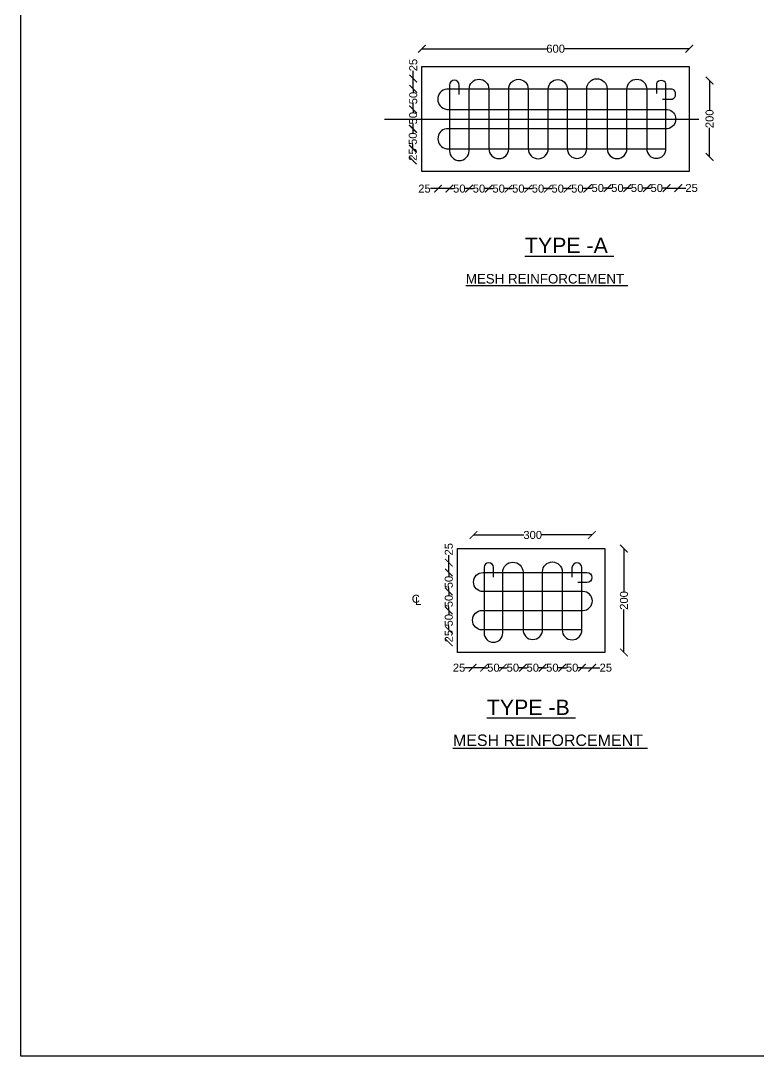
# Model space of a CAD drawing. Header units: millimetres. Extents: x 558 to 42671, y -26516 to 651.
# Drawn here: x 558 to 10231, y -26516 to -12932 of the extents above; entities that cross this region are included whole.
import ezdxf

# ---------------------------------------------------------------- set-up
doc = ezdxf.new("R2010")
doc.units = ezdxf.units.MM
doc.header["$MEASUREMENT"] = 0
doc.layers.add('DRAWING', color=2, linetype='Continuous')
doc.layers.add('TEXT', color=7, linetype='Continuous')
doc.styles.get("Standard").update_dxf_attribs({"font": 'arial.ttf', "height": 105})
doc.dimstyles.get("Standard").update_dxf_attribs({"dimtxt": 105, "dimasz": 100, "dimexe": 0.18, "dimexo": 0.0625, "dimgap": 0.09, "dimtad": 0, "dimdec": 0, "dimzin": 0, "dimdsep": 46, "dimtxsty": 'Standard', "dimblk": 'ARCHTICK', "dimcen": 0.09, "dimse1": 1, "dimse2": 1, "dimadec": 0, "dimazin": 0, "dimtfac": 1, "dimtdec": 0, "dimtofl": 0, "dimtmove": 0, "dimatfit": 3, "dimfxl": 1, "dimtolj": 1, "dimtzin": 0, "dimarcsym": 0})

# ---------------------------------------------------------------- blocks, each defined once
blk = doc.blocks.new('_ArchTick')
at = {"color": 0, "linetype": 'ByBlock', "const_width": 0.15}
blk.add_lwpolyline([(-0.5, -0.5), (0.5, 0.5)], dxfattribs=at)
blk = doc.blocks.new('*D99')
at = {"layer": 'Defpoints', "color": 0, "transparency": 16777216}
for p in [(9326, -13300), (5820, -13535), (9326, -13535)]:
    blk.add_point(p, dxfattribs=at)
at = {"layer": 'TEXT', "color": 0, "lineweight": -2, "transparency": 16777216}
for p, q in [((5820, -13300), (7457, -13300)), ((9326, -13300), (7689, -13300))]:
    blk.add_line(p, q, dxfattribs=at)
at = {"layer": 'TEXT', "color": 0, "lineweight": -2, "transparency": 16777216, "xscale": 100, "yscale": 100, "zscale": 100, "rotation": 180}
blk.add_blockref('_ArchTick', (5820, -13300), dxfattribs=at)
at = {"layer": 'TEXT', "color": 0, "lineweight": -2, "transparency": 16777216, "xscale": 100, "yscale": 100, "zscale": 100}
blk.add_blockref('_ArchTick', (9326, -13300), dxfattribs=at)
at = {"layer": 'TEXT', "color": 0, "transparency": 16777216, "insert": (7573, -13300), "char_height": 105, "attachment_point": 5}
blk.add_mtext('\\A1;600', dxfattribs=at)
blk = doc.blocks.new('*D100')
at = {"layer": 'Defpoints', "color": 0, "transparency": 16777216}
for p in [(8957, -13717), (8957, -14720), (9592, -14720)]:
    blk.add_point(p, dxfattribs=at)
at = {"layer": 'TEXT', "color": 0, "lineweight": -2, "transparency": 16777216}
for p, q in [((9592, -13717), (9592, -14102)), ((9592, -14720), (9592, -14336))]:
    blk.add_line(p, q, dxfattribs=at)
at = {"layer": 'TEXT', "color": 0, "lineweight": -2, "transparency": 16777216, "xscale": 100, "yscale": 100, "zscale": 100}
for p, rotation in [((9592, -13717), 90), ((9592, -14720), 270)]:
    blk.add_blockref('_ArchTick', p, dxfattribs=dict(at, rotation=rotation))
at = {"layer": 'TEXT', "color": 0, "transparency": 16777216, "insert": (9592, -14219), "char_height": 105, "attachment_point": 5, "rotation": 90}
blk.add_mtext('\\A1;200', dxfattribs=at)
blk = doc.blocks.new('*D105')
at = {"layer": 'Defpoints', "color": 0, "transparency": 16777216}
for p in [(8048, -19678), (8048, -20236), (6496, -20295)]:
    blk.add_point(p, dxfattribs=at)
at = {"layer": 'TEXT', "color": 0, "lineweight": -2, "transparency": 16777216}
for p, q in [((6496, -19678), (7156, -19678)), ((8048, -19678), (7388, -19678))]:
    blk.add_line(p, q, dxfattribs=at)
at = {"layer": 'TEXT', "color": 0, "lineweight": -2, "transparency": 16777216, "xscale": 100, "yscale": 100, "zscale": 100, "rotation": 180}
blk.add_blockref('_ArchTick', (6496, -19678), dxfattribs=at)
at = {"layer": 'TEXT', "color": 0, "lineweight": -2, "transparency": 16777216, "xscale": 100, "yscale": 100, "zscale": 100}
blk.add_blockref('_ArchTick', (8048, -19678), dxfattribs=at)
at = {"layer": 'TEXT', "color": 0, "transparency": 16777216, "insert": (7272, -19678), "char_height": 105, "attachment_point": 5}
blk.add_mtext('\\A1;300', dxfattribs=at)
blk = doc.blocks.new('*D106')
at = {"layer": 'Defpoints', "color": 0, "transparency": 16777216}
for p in [(8220, -19856), (8220, -21219), (8469, -21219)]:
    blk.add_point(p, dxfattribs=at)
at = {"layer": 'TEXT', "color": 0, "lineweight": -2, "transparency": 16777216}
for p, q in [((8469, -19856), (8469, -20420)), ((8469, -21219), (8469, -20654))]:
    blk.add_line(p, q, dxfattribs=at)
at = {"layer": 'TEXT', "color": 0, "lineweight": -2, "transparency": 16777216, "xscale": 100, "yscale": 100, "zscale": 100}
for p, rotation in [((8469, -19856), 90), ((8469, -21219), 270)]:
    blk.add_blockref('_ArchTick', p, dxfattribs=dict(at, rotation=rotation))
at = {"layer": 'TEXT', "color": 0, "transparency": 16777216, "insert": (8469, -20537), "char_height": 105, "attachment_point": 5, "rotation": 90}
blk.add_mtext('\\A1;200', dxfattribs=at)
blk = doc.blocks.new('*D107')
at = {"layer": 'Defpoints', "color": 0, "transparency": 16777216}
for p in [(5706, -13690), (6181, -13690), (6181, -13828)]:
    blk.add_point(p, dxfattribs=at)
at = {"layer": 'TEXT', "color": 0, "lineweight": -2, "transparency": 16777216}
for p, q in [((5706, -13690), (5706, -13590)), ((5706, -13828), (5706, -13690))]:
    blk.add_line(p, q, dxfattribs=at)
at = {"layer": 'TEXT', "color": 0, "lineweight": -2, "transparency": 16777216, "xscale": 100, "yscale": 100, "zscale": 100}
for p, rotation in [((5706, -13690), 90), ((5706, -13828), 270)]:
    blk.add_blockref('_ArchTick', p, dxfattribs=dict(at, rotation=rotation))
at = {"layer": 'TEXT', "color": 0, "transparency": 16777216, "insert": (5706, -13514), "char_height": 105, "attachment_point": 5, "rotation": 90}
blk.add_mtext('\\A1;25', dxfattribs=at)
blk = doc.blocks.new('*D108')
at = {"layer": 'Defpoints', "color": 0, "transparency": 16777216}
for p in [(5706, -13828), (6181, -13828), (6181, -14096)]:
    blk.add_point(p, dxfattribs=at)
at = {"layer": 'TEXT', "color": 0, "lineweight": -2, "transparency": 16777216}
for p, q in [((5706, -13828), (5706, -13872)), ((5706, -14096), (5706, -14023))]:
    blk.add_line(p, q, dxfattribs=at)
at = {"layer": 'TEXT', "color": 0, "lineweight": -2, "transparency": 16777216, "xscale": 100, "yscale": 100, "zscale": 100}
for p, rotation in [((5706, -13828), 90), ((5706, -14096), 270)]:
    blk.add_blockref('_ArchTick', p, dxfattribs=dict(at, rotation=rotation))
at = {"layer": 'TEXT', "color": 0, "transparency": 16777216, "insert": (5706, -13947), "char_height": 105, "attachment_point": 5, "rotation": 90}
blk.add_mtext('\\A1;50', dxfattribs=at)
blk = doc.blocks.new('*D109')
at = {"layer": 'Defpoints', "color": 0, "transparency": 16777216}
for p in [(6181, -14096), (5704, -14350), (6181, -14350)]:
    blk.add_point(p, dxfattribs=at)
at = {"layer": 'TEXT', "color": 0, "lineweight": -2, "transparency": 16777216}
for p, q in [((5704, -14096), (5704, -14136)), ((5704, -14350), (5704, -14286))]:
    blk.add_line(p, q, dxfattribs=at)
at = {"layer": 'TEXT', "color": 0, "lineweight": -2, "transparency": 16777216, "xscale": 100, "yscale": 100, "zscale": 100}
for p, rotation in [((5704, -14096), 90), ((5704, -14350), 270)]:
    blk.add_blockref('_ArchTick', p, dxfattribs=dict(at, rotation=rotation))
at = {"layer": 'TEXT', "color": 0, "transparency": 16777216, "insert": (5704, -14211), "char_height": 105, "attachment_point": 5, "rotation": 90}
blk.add_mtext('\\A1;50', dxfattribs=at)
blk = doc.blocks.new('*D110')
at = {"layer": 'Defpoints', "color": 0, "transparency": 16777216}
for p in [(6181, -14350), (5700, -14609), (6181, -14609)]:
    blk.add_point(p, dxfattribs=at)
at = {"layer": 'TEXT', "color": 0, "lineweight": -2, "transparency": 16777216}
for p, q in [((5700, -14350), (5700, -14405)), ((5700, -14609), (5700, -14555))]:
    blk.add_line(p, q, dxfattribs=at)
at = {"layer": 'TEXT', "color": 0, "lineweight": -2, "transparency": 16777216, "xscale": 100, "yscale": 100, "zscale": 100}
for p, rotation in [((5700, -14350), 90), ((5700, -14609), 270)]:
    blk.add_blockref('_ArchTick', p, dxfattribs=dict(at, rotation=rotation))
at = {"layer": 'TEXT', "color": 0, "transparency": 16777216, "insert": (5700, -14480), "char_height": 105, "attachment_point": 5, "rotation": 90}
blk.add_mtext('\\A1;50', dxfattribs=at)
blk = doc.blocks.new('*D111')
at = {"layer": 'Defpoints', "color": 0, "transparency": 16777216}
for p in [(6181, -14611), (5700, -14765), (6185, -14765)]:
    blk.add_point(p, dxfattribs=at)
at = {"layer": 'TEXT', "color": 0, "lineweight": -2, "transparency": 16777216}
for p, q in [((5700, -14611), (5700, -14611)), ((5700, -14765), (5700, -14764))]:
    blk.add_line(p, q, dxfattribs=at)
at = {"layer": 'TEXT', "color": 0, "lineweight": -2, "transparency": 16777216, "xscale": 100, "yscale": 100, "zscale": 100}
for p, rotation in [((5700, -14611), 90), ((5700, -14765), 270)]:
    blk.add_blockref('_ArchTick', p, dxfattribs=dict(at, rotation=rotation))
at = {"layer": 'TEXT', "color": 0, "transparency": 16777216, "insert": (5700, -14688), "char_height": 105, "attachment_point": 5, "rotation": 90}
blk.add_mtext('\\A1;25', dxfattribs=at)
blk = doc.blocks.new('*D126')
at = {"layer": 'Defpoints', "color": 0, "transparency": 16777216}
for p in [(6635, -20963), (6880, -20963), (6880, -21419)]:
    blk.add_point(p, dxfattribs=at)
at = {"layer": 'TEXT', "color": 0, "lineweight": -2, "transparency": 16777216}
for p, q in [((6635, -21419), (6682, -21419)), ((6880, -21419), (6832, -21419))]:
    blk.add_line(p, q, dxfattribs=at)
at = {"layer": 'TEXT', "color": 0, "lineweight": -2, "transparency": 16777216, "xscale": 100, "yscale": 100, "zscale": 100, "rotation": 180}
blk.add_blockref('_ArchTick', (6635, -21419), dxfattribs=at)
at = {"layer": 'TEXT', "color": 0, "lineweight": -2, "transparency": 16777216, "xscale": 100, "yscale": 100, "zscale": 100}
blk.add_blockref('_ArchTick', (6880, -21419), dxfattribs=at)
at = {"layer": 'TEXT', "color": 0, "transparency": 16777216, "insert": (6757, -21419), "char_height": 105, "attachment_point": 5}
blk.add_mtext('\\A1;50', dxfattribs=at)
blk = doc.blocks.new('*D127')
at = {"layer": 'Defpoints', "color": 0, "transparency": 16777216}
for p in [(6880, -20924), (7145, -20920), (7145, -21419)]:
    blk.add_point(p, dxfattribs=at)
at = {"layer": 'TEXT', "color": 0, "lineweight": -2, "transparency": 16777216}
for p, q in [((6880, -21419), (6937, -21419)), ((7145, -21419), (7088, -21419))]:
    blk.add_line(p, q, dxfattribs=at)
at = {"layer": 'TEXT', "color": 0, "lineweight": -2, "transparency": 16777216, "xscale": 100, "yscale": 100, "zscale": 100, "rotation": 180}
blk.add_blockref('_ArchTick', (6880, -21419), dxfattribs=at)
at = {"layer": 'TEXT', "color": 0, "lineweight": -2, "transparency": 16777216, "xscale": 100, "yscale": 100, "zscale": 100}
blk.add_blockref('_ArchTick', (7145, -21419), dxfattribs=at)
at = {"layer": 'TEXT', "color": 0, "transparency": 16777216, "insert": (7012, -21419), "char_height": 105, "attachment_point": 5}
blk.add_mtext('\\A1;50', dxfattribs=at)
blk = doc.blocks.new('*D128')
at = {"layer": 'Defpoints', "color": 0, "transparency": 16777216}
for p in [(7145, -20920), (7401, -20924), (7401, -21419)]:
    blk.add_point(p, dxfattribs=at)
at = {"layer": 'TEXT', "color": 0, "lineweight": -2, "transparency": 16777216}
for p, q in [((7145, -21419), (7198, -21419)), ((7401, -21419), (7348, -21419))]:
    blk.add_line(p, q, dxfattribs=at)
at = {"layer": 'TEXT', "color": 0, "lineweight": -2, "transparency": 16777216, "xscale": 100, "yscale": 100, "zscale": 100, "rotation": 180}
blk.add_blockref('_ArchTick', (7145, -21419), dxfattribs=at)
at = {"layer": 'TEXT', "color": 0, "lineweight": -2, "transparency": 16777216, "xscale": 100, "yscale": 100, "zscale": 100}
blk.add_blockref('_ArchTick', (7401, -21419), dxfattribs=at)
at = {"layer": 'TEXT', "color": 0, "transparency": 16777216, "insert": (7273, -21419), "char_height": 105, "attachment_point": 5}
blk.add_mtext('\\A1;50', dxfattribs=at)
blk = doc.blocks.new('*D129')
at = {"layer": 'Defpoints', "color": 0, "transparency": 16777216}
for p in [(7401, -20924), (7659, -20924), (7659, -21419)]:
    blk.add_point(p, dxfattribs=at)
at = {"layer": 'TEXT', "color": 0, "lineweight": -2, "transparency": 16777216}
for p, q in [((7401, -21419), (7455, -21419)), ((7659, -21419), (7605, -21419))]:
    blk.add_line(p, q, dxfattribs=at)
at = {"layer": 'TEXT', "color": 0, "lineweight": -2, "transparency": 16777216, "xscale": 100, "yscale": 100, "zscale": 100, "rotation": 180}
blk.add_blockref('_ArchTick', (7401, -21419), dxfattribs=at)
at = {"layer": 'TEXT', "color": 0, "lineweight": -2, "transparency": 16777216, "xscale": 100, "yscale": 100, "zscale": 100}
blk.add_blockref('_ArchTick', (7659, -21419), dxfattribs=at)
at = {"layer": 'TEXT', "color": 0, "transparency": 16777216, "insert": (7530, -21419), "char_height": 105, "attachment_point": 5}
blk.add_mtext('\\A1;50', dxfattribs=at)
blk = doc.blocks.new('*D130')
at = {"layer": 'Defpoints', "color": 0, "transparency": 16777216}
for p in [(7659, -20924), (7919, -20924), (7919, -21419)]:
    blk.add_point(p, dxfattribs=at)
at = {"layer": 'TEXT', "color": 0, "lineweight": -2, "transparency": 16777216}
for p, q in [((7659, -21419), (7714, -21419)), ((7919, -21419), (7864, -21419))]:
    blk.add_line(p, q, dxfattribs=at)
at = {"layer": 'TEXT', "color": 0, "lineweight": -2, "transparency": 16777216, "xscale": 100, "yscale": 100, "zscale": 100, "rotation": 180}
blk.add_blockref('_ArchTick', (7659, -21419), dxfattribs=at)
at = {"layer": 'TEXT', "color": 0, "lineweight": -2, "transparency": 16777216, "xscale": 100, "yscale": 100, "zscale": 100}
blk.add_blockref('_ArchTick', (7919, -21419), dxfattribs=at)
at = {"layer": 'TEXT', "color": 0, "transparency": 16777216, "insert": (7789, -21419), "char_height": 105, "attachment_point": 5}
blk.add_mtext('\\A1;50', dxfattribs=at)
blk = doc.blocks.new('*D131')
at = {"layer": 'Defpoints', "color": 0, "transparency": 16777216}
for p in [(7919, -20544), (8054, -20544), (8054, -21419)]:
    blk.add_point(p, dxfattribs=at)
at = {"layer": 'TEXT', "color": 0, "lineweight": -2, "transparency": 16777216}
for p, q in [((7919, -21419), (8054, -21419)), ((8054, -21419), (8154, -21419))]:
    blk.add_line(p, q, dxfattribs=at)
at = {"layer": 'TEXT', "color": 0, "lineweight": -2, "transparency": 16777216, "xscale": 100, "yscale": 100, "zscale": 100, "rotation": 180}
blk.add_blockref('_ArchTick', (7919, -21419), dxfattribs=at)
at = {"layer": 'TEXT', "color": 0, "lineweight": -2, "transparency": 16777216, "xscale": 100, "yscale": 100, "zscale": 100}
blk.add_blockref('_ArchTick', (8054, -21419), dxfattribs=at)
at = {"layer": 'TEXT', "color": 0, "transparency": 16777216, "insert": (8231, -21419), "char_height": 105, "attachment_point": 5}
blk.add_mtext('\\A1;25', dxfattribs=at)
blk = doc.blocks.new('*D132')
at = {"layer": 'Defpoints', "color": 0, "transparency": 16777216}
for p in [(6483, -20796), (6635, -20805), (6483, -21419)]:
    blk.add_point(p, dxfattribs=at)
at = {"layer": 'TEXT', "color": 0, "lineweight": -2, "transparency": 16777216}
for p, q in [((6483, -21419), (6383, -21419)), ((6635, -21419), (6483, -21419))]:
    blk.add_line(p, q, dxfattribs=at)
at = {"layer": 'TEXT', "color": 0, "lineweight": -2, "transparency": 16777216, "xscale": 100, "yscale": 100, "zscale": 100, "rotation": 180}
blk.add_blockref('_ArchTick', (6483, -21419), dxfattribs=at)
at = {"layer": 'TEXT', "color": 0, "lineweight": -2, "transparency": 16777216, "xscale": 100, "yscale": 100, "zscale": 100}
blk.add_blockref('_ArchTick', (6635, -21419), dxfattribs=at)
at = {"layer": 'TEXT', "color": 0, "transparency": 16777216, "insert": (6306, -21419), "char_height": 105, "attachment_point": 5}
blk.add_mtext('\\A1;25', dxfattribs=at)
blk = doc.blocks.new('*D133')
at = {"layer": 'Defpoints', "color": 0, "transparency": 16777216}
for p in [(6692, -20041), (6172, -20171), (6692, -20171)]:
    blk.add_point(p, dxfattribs=at)
at = {"layer": 'TEXT', "color": 0, "lineweight": -2, "transparency": 16777216}
for p, q in [((6172, -20041), (6172, -19941)), ((6172, -20171), (6172, -20041))]:
    blk.add_line(p, q, dxfattribs=at)
at = {"layer": 'TEXT', "color": 0, "lineweight": -2, "transparency": 16777216, "xscale": 100, "yscale": 100, "zscale": 100}
for p, rotation in [((6172, -20041), 90), ((6172, -20171), 270)]:
    blk.add_blockref('_ArchTick', p, dxfattribs=dict(at, rotation=rotation))
at = {"layer": 'TEXT', "color": 0, "transparency": 16777216, "insert": (6172, -19865), "char_height": 105, "attachment_point": 5, "rotation": 90}
blk.add_mtext('\\A1;25', dxfattribs=at)
blk = doc.blocks.new('*D134')
at = {"layer": 'Defpoints', "color": 0, "transparency": 16777216}
for p in [(6635, -20171), (6172, -20420), (6635, -20420)]:
    blk.add_point(p, dxfattribs=at)
at = {"layer": 'TEXT', "color": 0, "lineweight": -2, "transparency": 16777216}
for p, q in [((6172, -20171), (6172, -20220)), ((6172, -20420), (6172, -20370))]:
    blk.add_line(p, q, dxfattribs=at)
at = {"layer": 'TEXT', "color": 0, "lineweight": -2, "transparency": 16777216, "xscale": 100, "yscale": 100, "zscale": 100}
for p, rotation in [((6172, -20171), 90), ((6172, -20420), 270)]:
    blk.add_blockref('_ArchTick', p, dxfattribs=dict(at, rotation=rotation))
at = {"layer": 'TEXT', "color": 0, "transparency": 16777216, "insert": (6172, -20295), "char_height": 105, "attachment_point": 5, "rotation": 90}
blk.add_mtext('\\A1;50', dxfattribs=at)
blk = doc.blocks.new('*D135')
at = {"layer": 'Defpoints', "color": 0, "transparency": 16777216}
for p in [(6635, -20420), (6172, -20668), (6635, -20668)]:
    blk.add_point(p, dxfattribs=at)
at = {"layer": 'TEXT', "color": 0, "lineweight": -2, "transparency": 16777216}
for p, q in [((6172, -20420), (6172, -20469)), ((6172, -20668), (6172, -20619))]:
    blk.add_line(p, q, dxfattribs=at)
at = {"layer": 'TEXT', "color": 0, "lineweight": -2, "transparency": 16777216, "xscale": 100, "yscale": 100, "zscale": 100}
for p, rotation in [((6172, -20420), 90), ((6172, -20668), 270)]:
    blk.add_blockref('_ArchTick', p, dxfattribs=dict(at, rotation=rotation))
at = {"layer": 'TEXT', "color": 0, "transparency": 16777216, "insert": (6172, -20544), "char_height": 105, "attachment_point": 5, "rotation": 90}
blk.add_mtext('\\A1;50', dxfattribs=at)
blk = doc.blocks.new('*D136')
at = {"layer": 'Defpoints', "color": 0, "transparency": 16777216}
for p in [(6611, -20668), (6172, -20924), (6611, -20924)]:
    blk.add_point(p, dxfattribs=at)
at = {"layer": 'TEXT', "color": 0, "lineweight": -2, "transparency": 16777216}
for p, q in [((6172, -20668), (6172, -20721)), ((6172, -20924), (6172, -20871))]:
    blk.add_line(p, q, dxfattribs=at)
at = {"layer": 'TEXT', "color": 0, "lineweight": -2, "transparency": 16777216, "xscale": 100, "yscale": 100, "zscale": 100}
for p, rotation in [((6172, -20668), 90), ((6172, -20924), 270)]:
    blk.add_blockref('_ArchTick', p, dxfattribs=dict(at, rotation=rotation))
at = {"layer": 'TEXT', "color": 0, "transparency": 16777216, "insert": (6172, -20796), "char_height": 105, "attachment_point": 5, "rotation": 90}
blk.add_mtext('\\A1;50', dxfattribs=at)
blk = doc.blocks.new('*D137')
at = {"layer": 'Defpoints', "color": 0, "transparency": 16777216}
for p in [(6172, -20924), (6757, -20924), (6757, -21086)]:
    blk.add_point(p, dxfattribs=at)
at = {"layer": 'TEXT', "color": 0, "lineweight": -2, "transparency": 16777216}
for p, q in [((6172, -20924), (6172, -20928)), ((6172, -21086), (6172, -21082))]:
    blk.add_line(p, q, dxfattribs=at)
at = {"layer": 'TEXT', "color": 0, "lineweight": -2, "transparency": 16777216, "xscale": 100, "yscale": 100, "zscale": 100}
for p, rotation in [((6172, -20924), 90), ((6172, -21086), 270)]:
    blk.add_blockref('_ArchTick', p, dxfattribs=dict(at, rotation=rotation))
at = {"layer": 'TEXT', "color": 0, "transparency": 16777216, "insert": (6172, -21005), "char_height": 105, "attachment_point": 5, "rotation": 90}
blk.add_mtext('\\A1;25', dxfattribs=at)
blk = doc.blocks.new('*D138')
at = {"layer": 'Defpoints', "color": 0, "transparency": 16777216}
for p in [(6030, -14480), (6181, -14480), (6181, -15135)]:
    blk.add_point(p, dxfattribs=at)
at = {"layer": 'TEXT', "color": 0, "lineweight": -2, "transparency": 16777216}
for p, q in [((6030, -15135), (5930, -15135)), ((6181, -15135), (6030, -15135))]:
    blk.add_line(p, q, dxfattribs=at)
at = {"layer": 'TEXT', "color": 0, "lineweight": -2, "transparency": 16777216, "xscale": 100, "yscale": 100, "zscale": 100, "rotation": 180}
blk.add_blockref('_ArchTick', (6030, -15135), dxfattribs=at)
at = {"layer": 'TEXT', "color": 0, "lineweight": -2, "transparency": 16777216, "xscale": 100, "yscale": 100, "zscale": 100}
blk.add_blockref('_ArchTick', (6181, -15135), dxfattribs=at)
at = {"layer": 'TEXT', "color": 0, "transparency": 16777216, "insert": (5853, -15135), "char_height": 105, "attachment_point": 5}
blk.add_mtext('\\A1;25', dxfattribs=at)
blk = doc.blocks.new('*D139')
at = {"layer": 'Defpoints', "color": 0, "transparency": 16777216}
for p in [(6181, -14609), (6439, -14611), (6439, -15135)]:
    blk.add_point(p, dxfattribs=at)
at = {"layer": 'TEXT', "color": 0, "lineweight": -2, "transparency": 16777216}
for p, q in [((6181, -15135), (6235, -15135)), ((6439, -15135), (6385, -15135))]:
    blk.add_line(p, q, dxfattribs=at)
at = {"layer": 'TEXT', "color": 0, "lineweight": -2, "transparency": 16777216, "xscale": 100, "yscale": 100, "zscale": 100, "rotation": 180}
blk.add_blockref('_ArchTick', (6181, -15135), dxfattribs=at)
at = {"layer": 'TEXT', "color": 0, "lineweight": -2, "transparency": 16777216, "xscale": 100, "yscale": 100, "zscale": 100}
blk.add_blockref('_ArchTick', (6439, -15135), dxfattribs=at)
at = {"layer": 'TEXT', "color": 0, "transparency": 16777216, "insert": (6310, -15135), "char_height": 105, "attachment_point": 5}
blk.add_mtext('\\A1;50', dxfattribs=at)
blk = doc.blocks.new('*D140')
at = {"layer": 'Defpoints', "color": 0, "transparency": 16777216}
for p in [(6439, -14609), (6697, -14611), (6697, -15135)]:
    blk.add_point(p, dxfattribs=at)
at = {"layer": 'TEXT', "color": 0, "lineweight": -2, "transparency": 16777216}
for p, q in [((6439, -15135), (6493, -15135)), ((6697, -15135), (6643, -15135))]:
    blk.add_line(p, q, dxfattribs=at)
at = {"layer": 'TEXT', "color": 0, "lineweight": -2, "transparency": 16777216, "xscale": 100, "yscale": 100, "zscale": 100, "rotation": 180}
blk.add_blockref('_ArchTick', (6439, -15135), dxfattribs=at)
at = {"layer": 'TEXT', "color": 0, "lineweight": -2, "transparency": 16777216, "xscale": 100, "yscale": 100, "zscale": 100}
blk.add_blockref('_ArchTick', (6697, -15135), dxfattribs=at)
at = {"layer": 'TEXT', "color": 0, "transparency": 16777216, "insert": (6568, -15135), "char_height": 105, "attachment_point": 5}
blk.add_mtext('\\A1;50', dxfattribs=at)
blk = doc.blocks.new('*D141')
at = {"layer": 'Defpoints', "color": 0, "transparency": 16777216}
for p in [(6697, -14609), (6955, -14611), (6955, -15135)]:
    blk.add_point(p, dxfattribs=at)
at = {"layer": 'TEXT', "color": 0, "lineweight": -2, "transparency": 16777216}
for p, q in [((6697, -15135), (6751, -15135)), ((6955, -15135), (6901, -15135))]:
    blk.add_line(p, q, dxfattribs=at)
at = {"layer": 'TEXT', "color": 0, "lineweight": -2, "transparency": 16777216, "xscale": 100, "yscale": 100, "zscale": 100, "rotation": 180}
blk.add_blockref('_ArchTick', (6697, -15135), dxfattribs=at)
at = {"layer": 'TEXT', "color": 0, "lineweight": -2, "transparency": 16777216, "xscale": 100, "yscale": 100, "zscale": 100}
blk.add_blockref('_ArchTick', (6955, -15135), dxfattribs=at)
at = {"layer": 'TEXT', "color": 0, "transparency": 16777216, "insert": (6826, -15135), "char_height": 105, "attachment_point": 5}
blk.add_mtext('\\A1;50', dxfattribs=at)
blk = doc.blocks.new('*D142')
at = {"layer": 'Defpoints', "color": 0, "transparency": 16777216}
for p in [(6955, -14609), (7213, -14611), (7213, -15135)]:
    blk.add_point(p, dxfattribs=at)
at = {"layer": 'TEXT', "color": 0, "lineweight": -2, "transparency": 16777216}
for p, q in [((6955, -15135), (7009, -15135)), ((7213, -15135), (7159, -15135))]:
    blk.add_line(p, q, dxfattribs=at)
at = {"layer": 'TEXT', "color": 0, "lineweight": -2, "transparency": 16777216, "xscale": 100, "yscale": 100, "zscale": 100, "rotation": 180}
blk.add_blockref('_ArchTick', (6955, -15135), dxfattribs=at)
at = {"layer": 'TEXT', "color": 0, "lineweight": -2, "transparency": 16777216, "xscale": 100, "yscale": 100, "zscale": 100}
blk.add_blockref('_ArchTick', (7213, -15135), dxfattribs=at)
at = {"layer": 'TEXT', "color": 0, "transparency": 16777216, "insert": (7084, -15135), "char_height": 105, "attachment_point": 5}
blk.add_mtext('\\A1;50', dxfattribs=at)
blk = doc.blocks.new('*D143')
at = {"layer": 'Defpoints', "color": 0, "transparency": 16777216}
for p in [(7213, -14609), (7471, -14611), (7471, -15135)]:
    blk.add_point(p, dxfattribs=at)
at = {"layer": 'TEXT', "color": 0, "lineweight": -2, "transparency": 16777216}
for p, q in [((7213, -15135), (7267, -15135)), ((7471, -15135), (7417, -15135))]:
    blk.add_line(p, q, dxfattribs=at)
at = {"layer": 'TEXT', "color": 0, "lineweight": -2, "transparency": 16777216, "xscale": 100, "yscale": 100, "zscale": 100, "rotation": 180}
blk.add_blockref('_ArchTick', (7213, -15135), dxfattribs=at)
at = {"layer": 'TEXT', "color": 0, "lineweight": -2, "transparency": 16777216, "xscale": 100, "yscale": 100, "zscale": 100}
blk.add_blockref('_ArchTick', (7471, -15135), dxfattribs=at)
at = {"layer": 'TEXT', "color": 0, "transparency": 16777216, "insert": (7342, -15135), "char_height": 105, "attachment_point": 5}
blk.add_mtext('\\A1;50', dxfattribs=at)
blk = doc.blocks.new('*D144')
at = {"layer": 'Defpoints', "color": 0, "transparency": 16777216}
for p in [(7471, -14609), (7729, -14611), (7729, -15135)]:
    blk.add_point(p, dxfattribs=at)
at = {"layer": 'TEXT', "color": 0, "lineweight": -2, "transparency": 16777216}
for p, q in [((7471, -15135), (7525, -15135)), ((7729, -15135), (7676, -15135))]:
    blk.add_line(p, q, dxfattribs=at)
at = {"layer": 'TEXT', "color": 0, "lineweight": -2, "transparency": 16777216, "xscale": 100, "yscale": 100, "zscale": 100, "rotation": 180}
blk.add_blockref('_ArchTick', (7471, -15135), dxfattribs=at)
at = {"layer": 'TEXT', "color": 0, "lineweight": -2, "transparency": 16777216, "xscale": 100, "yscale": 100, "zscale": 100}
blk.add_blockref('_ArchTick', (7729, -15135), dxfattribs=at)
at = {"layer": 'TEXT', "color": 0, "transparency": 16777216, "insert": (7600, -15135), "char_height": 105, "attachment_point": 5}
blk.add_mtext('\\A1;50', dxfattribs=at)
blk = doc.blocks.new('*D145')
at = {"layer": 'Defpoints', "color": 0, "transparency": 16777216}
for p in [(7729, -14609), (7987, -14611), (7987, -15135)]:
    blk.add_point(p, dxfattribs=at)
at = {"layer": 'TEXT', "color": 0, "lineweight": -2, "transparency": 16777216}
for p, q in [((7729, -15135), (7783, -15135)), ((7987, -15135), (7934, -15135))]:
    blk.add_line(p, q, dxfattribs=at)
at = {"layer": 'TEXT', "color": 0, "lineweight": -2, "transparency": 16777216, "xscale": 100, "yscale": 100, "zscale": 100, "rotation": 180}
blk.add_blockref('_ArchTick', (7729, -15135), dxfattribs=at)
at = {"layer": 'TEXT', "color": 0, "lineweight": -2, "transparency": 16777216, "xscale": 100, "yscale": 100, "zscale": 100}
blk.add_blockref('_ArchTick', (7987, -15135), dxfattribs=at)
at = {"layer": 'TEXT', "color": 0, "transparency": 16777216, "insert": (7858, -15135), "char_height": 105, "attachment_point": 5}
blk.add_mtext('\\A1;50', dxfattribs=at)
blk = doc.blocks.new('*D146')
at = {"layer": 'Defpoints', "color": 0, "transparency": 16777216}
for p in [(7996, -14601), (8254, -14603), (8254, -15127)]:
    blk.add_point(p, dxfattribs=at)
at = {"layer": 'TEXT', "color": 0, "lineweight": -2, "transparency": 16777216}
for p, q in [((7996, -15127), (8050, -15127)), ((8254, -15127), (8200, -15127))]:
    blk.add_line(p, q, dxfattribs=at)
at = {"layer": 'TEXT', "color": 0, "lineweight": -2, "transparency": 16777216, "xscale": 100, "yscale": 100, "zscale": 100, "rotation": 180}
blk.add_blockref('_ArchTick', (7996, -15127), dxfattribs=at)
at = {"layer": 'TEXT', "color": 0, "lineweight": -2, "transparency": 16777216, "xscale": 100, "yscale": 100, "zscale": 100}
blk.add_blockref('_ArchTick', (8254, -15127), dxfattribs=at)
at = {"layer": 'TEXT', "color": 0, "transparency": 16777216, "insert": (8125, -15127), "char_height": 105, "attachment_point": 5}
blk.add_mtext('\\A1;50', dxfattribs=at)
blk = doc.blocks.new('*D147')
at = {"layer": 'Defpoints', "color": 0, "transparency": 16777216}
for p in [(8254, -14601), (8512, -14603), (8512, -15127)]:
    blk.add_point(p, dxfattribs=at)
at = {"layer": 'TEXT', "color": 0, "lineweight": -2, "transparency": 16777216}
for p, q in [((8254, -15127), (8308, -15127)), ((8512, -15127), (8458, -15127))]:
    blk.add_line(p, q, dxfattribs=at)
at = {"layer": 'TEXT', "color": 0, "lineweight": -2, "transparency": 16777216, "xscale": 100, "yscale": 100, "zscale": 100, "rotation": 180}
blk.add_blockref('_ArchTick', (8254, -15127), dxfattribs=at)
at = {"layer": 'TEXT', "color": 0, "lineweight": -2, "transparency": 16777216, "xscale": 100, "yscale": 100, "zscale": 100}
blk.add_blockref('_ArchTick', (8512, -15127), dxfattribs=at)
at = {"layer": 'TEXT', "color": 0, "transparency": 16777216, "insert": (8383, -15127), "char_height": 105, "attachment_point": 5}
blk.add_mtext('\\A1;50', dxfattribs=at)
blk = doc.blocks.new('*D148')
at = {"layer": 'Defpoints', "color": 0, "transparency": 16777216}
for p in [(8512, -14601), (8770, -14603), (8770, -15127)]:
    blk.add_point(p, dxfattribs=at)
at = {"layer": 'TEXT', "color": 0, "lineweight": -2, "transparency": 16777216}
for p, q in [((8512, -15127), (8566, -15127)), ((8770, -15127), (8716, -15127))]:
    blk.add_line(p, q, dxfattribs=at)
at = {"layer": 'TEXT', "color": 0, "lineweight": -2, "transparency": 16777216, "xscale": 100, "yscale": 100, "zscale": 100, "rotation": 180}
blk.add_blockref('_ArchTick', (8512, -15127), dxfattribs=at)
at = {"layer": 'TEXT', "color": 0, "lineweight": -2, "transparency": 16777216, "xscale": 100, "yscale": 100, "zscale": 100}
blk.add_blockref('_ArchTick', (8770, -15127), dxfattribs=at)
at = {"layer": 'TEXT', "color": 0, "transparency": 16777216, "insert": (8641, -15127), "char_height": 105, "attachment_point": 5}
blk.add_mtext('\\A1;50', dxfattribs=at)
blk = doc.blocks.new('*D149')
at = {"layer": 'Defpoints', "color": 0, "transparency": 16777216}
for p in [(8770, -14601), (9028, -14603), (9028, -15127)]:
    blk.add_point(p, dxfattribs=at)
at = {"layer": 'TEXT', "color": 0, "lineweight": -2, "transparency": 16777216}
for p, q in [((8770, -15127), (8824, -15127)), ((9028, -15127), (8974, -15127))]:
    blk.add_line(p, q, dxfattribs=at)
at = {"layer": 'TEXT', "color": 0, "lineweight": -2, "transparency": 16777216, "xscale": 100, "yscale": 100, "zscale": 100, "rotation": 180}
blk.add_blockref('_ArchTick', (8770, -15127), dxfattribs=at)
at = {"layer": 'TEXT', "color": 0, "lineweight": -2, "transparency": 16777216, "xscale": 100, "yscale": 100, "zscale": 100}
blk.add_blockref('_ArchTick', (9028, -15127), dxfattribs=at)
at = {"layer": 'TEXT', "color": 0, "transparency": 16777216, "insert": (8899, -15127), "char_height": 105, "attachment_point": 5}
blk.add_mtext('\\A1;50', dxfattribs=at)
blk = doc.blocks.new('*D150')
at = {"layer": 'Defpoints', "color": 0, "transparency": 16777216}
for p in [(9028, -14472), (9180, -14472), (9180, -15127)]:
    blk.add_point(p, dxfattribs=at)
at = {"layer": 'TEXT', "color": 0, "lineweight": -2, "transparency": 16777216}
for p, q in [((9028, -15127), (9180, -15127)), ((9180, -15127), (9280, -15127))]:
    blk.add_line(p, q, dxfattribs=at)
at = {"layer": 'TEXT', "color": 0, "lineweight": -2, "transparency": 16777216, "xscale": 100, "yscale": 100, "zscale": 100, "rotation": 180}
blk.add_blockref('_ArchTick', (9028, -15127), dxfattribs=at)
at = {"layer": 'TEXT', "color": 0, "lineweight": -2, "transparency": 16777216, "xscale": 100, "yscale": 100, "zscale": 100}
blk.add_blockref('_ArchTick', (9180, -15127), dxfattribs=at)
at = {"layer": 'TEXT', "color": 0, "transparency": 16777216, "insert": (9356, -15127), "char_height": 105, "attachment_point": 5}
blk.add_mtext('\\A1;25', dxfattribs=at)

msp = doc.modelspace()

# ---------------------------------------------------------------- linework, layer by layer
at = {"layer": 'DRAWING', "color": 0}
for points in [[(557.8, 651.1), (42476.3, 651.1), (42476.3, -26515.9), (557.8, -26515.9)], [(5820.2, -13534.5), (9325.5, -13534.5), (9325.5, -14909.1), (5820.2, -14909.1)], [(6287.4, -19855.8), (8219.8, -19855.8), (8219.8, -21218.6), (6287.4, -21218.6)]]:
    msp.add_lwpolyline(points, close=True, dxfattribs=at)
for points in [[(6309.7, -13901), (6309.7, -13777.5, 1), (6181.1, -13777.5), (6181.1, -14637.5, 1), (6439.2, -14637.5), (6439.2, -13828.5, -1), (6696.7, -13828.5), (6696.7, -14610.9, 1), (6958.2, -14610.9), (6958.2, -13828.5, -1), (7212.9, -13828.5), (7212.9, -14610.9, 1), (7476.3, -14610.9), (7476.3, -13828.5, -1), (7725.6, -13828.5), (7725.6, -14610.9, 1), (7980.1, -14610.9), (7980.1, -13828.5, -1), (8248.8, -13828.5), (8248.8, -14610.9, 1), (8508.2, -14610.9), (8508.2, -13828.5, -1), (8767.4, -13828.5), (8767.4, -14610.9, 1), (9020.3, -14610.9), (9020.3, -13755.4, 0.6049684), (8893.9, -13755.4), (8893.9, -13888.8)], [(8973.6, -13961.8), (9103.4, -13961.8, 0.6369076), (9103.4, -13828.5), (6144.1, -13828.5, 0.8730702), (6144.1, -14096), (9039.9, -14096, -0.8534912), (9039.9, -14350), (6139.9, -14350, 0.8460134), (6139.9, -14610.9), (9020.3, -14610.9)], [(6758.4, -20231.6), (6758.4, -20103.2, 1), (6634.5, -20103.2), (6634.5, -20963.3, 1), (6879.8, -20963.3), (6879.8, -20167.6, -1), (7145, -20167.6, 0.0507807)], [(7145, -20167.6), (7145, -20920.2, 1), (7401.3, -20920.2), (7401.3, -20161.1, -1), (7659.2, -20161.1), (7659.2, -20924, 1), (7918.5, -20924), (7918.5, -20110, 1), (7787.2, -20110), (7787.2, -20233.3)], [(7918.5, -20924), (6610.7, -20924, -1), (6610.7, -20667.6), (7930.6, -20667.6, 1), (7930.6, -20419.9), (6620.5, -20419.9, -1), (6620.5, -20170.6), (7982.8, -20170.6, -1), (7982.8, -20301.3), (7863.7, -20301.3)]]:
    msp.add_lwpolyline(points, format="xyb", dxfattribs=at)
msp.add_lwpolyline([(5329.3, -14223), (9451.3, -14223)], dxfattribs=at)

# ---------------------------------------------------------------- texts
at = {"layer": 'TEXT', "color": 0}
for s, height, p in [('%%UTYPE -A ', 200, (7170.6, -15978.9)), ('%%UMESH REINFORCEMENT ', 125, (6395.5, -16379.5)), ('C', 105, (5686.3, -20567.6)), ('L', 105, (5731.3, -20594.6)), ('%%UTYPE -B ', 200, (6671.3, -22038.2)), ('%%UMESH REINFORCEMENT ', 150, (6226.3, -22445.4))]:
    msp.add_text(s, height=height, dxfattribs=at).set_placement(p)

# ---------------------------------------------------------------- dimensions: what is measured, and where the dimension line sits
for base, p1, p2, text, picture, middle in [((9325.5, -13300), (5820.2, -13534.5), (9325.5, -13534.5), '600', '*D99', (7572.9, -13300)), ((6439.2, -15135.3), (6181.1, -14609.5), (6439.2, -14610.9), '50', '*D139', (6310.1, -15135.3)), ((6697.2, -15135.3), (6439.2, -14609.5), (6697.2, -14610.9), '50', '*D140', (6568.2, -15135.3)), ((6955.3, -15135.3), (6697.2, -14609.5), (6955.3, -14610.9), '50', '*D141', (6826.2, -15135.3)), ((7213.3, -15135.3), (6955.3, -14609.5), (7213.3, -14610.9), '50', '*D142', (7084.3, -15135.3)), ((7471.4, -15135.3), (7213.3, -14609.5), (7471.4, -14610.9), '50', '*D143', (7342.3, -15135.3)), ((7729.4, -15135.3), (7471.4, -14609.5), (7729.4, -14610.9), '50', '*D144', (7600.4, -15135.3)), ((7987.5, -15135.3), (7729.4, -14609.5), (7987.5, -14610.9), '50', '*D145', (7858.4, -15135.3)), ((8253.9, -15126.9), (7995.8, -14601.1), (8253.9, -14602.6), '50', '*D146', (8124.9, -15126.9)), ((8511.9, -15126.9), (8253.9, -14601.1), (8511.9, -14602.6), '50', '*D147', (8382.9, -15126.9)), ((8770, -15126.9), (8511.9, -14601.1), (8770, -14602.6), '50', '*D148', (8641, -15126.9)), ((9028, -15126.9), (8770, -14601.1), (9028, -14602.6), '50', '*D149', (8899, -15126.9)), ((8054.5, -21418.6), (7918.5, -20543.8), (8054.5, -20543.8), '25', '*D131', (8231, -21418.6)), ((6482.6, -21418.6), (6634.5, -20805.3), (6482.6, -20795.8), '25', '*D132', (6306, -21418.6)), ((6879.8, -21418.6), (6634.5, -20963.3), (6879.8, -20963.3), '50', '*D126', (6757.2, -21418.6)), ((7145, -21418.6), (6879.8, -20924), (7145, -20920.2), '50', '*D127', (7012.4, -21418.6)), ((7401.3, -21418.6), (7145, -20920.2), (7401.3, -20924), '50', '*D128', (7273.1, -21418.6)), ((7659.2, -21418.6), (7401.3, -20924), (7659.2, -20924), '50', '*D129', (7530.2, -21418.6)), ((7918.5, -21418.6), (7659.2, -20924), (7918.5, -20924), '50', '*D130', (7788.9, -21418.6))]:
    dim = msp.add_linear_dim(base=base, p1=p1, p2=p2, text=text, dimstyle='Standard', dxfattribs=at)
    dim.commit()
    dim.dimension.update_dxf_attribs({"geometry": picture, "text_midpoint": middle})
for base, p1, p2, text, picture, middle in [((5705.9, -13690.4), (6181.1, -13828.5), (6181.1, -13690.4), '25', '*D107', (5705.9, -13513.8)), ((9591.9, -14720.4), (8957.1, -13717.1), (8957.2, -14720.4), '200', '*D100', (9591.9, -14218.8)), ((5700, -14764.6), (6181.1, -14610.9), (6185.1, -14764.6), '25', '*D111', (5700, -14687.8)), ((8468.9, -21218.6), (8219.8, -19855.8), (8219.8, -21218.6), '200', '*D106', (8468.9, -20537.2)), ((6172.1, -20419.9), (6634.5, -20170.6), (6634.5, -20419.9), '50', '*D134', (6172.1, -20295.2)), ((6172.1, -20667.6), (6634.5, -20419.9), (6634.5, -20667.6), '50', '*D135', (6172.1, -20543.8)), ((6172.1, -20924), (6610.7, -20667.6), (6610.7, -20924), '50', '*D136', (6172.1, -20795.8)), ((6172.1, -20924), (6757.2, -21085.9), (6757.2, -20924), '25', '*D137', (6172.1, -21004.9))]:
    dim = msp.add_linear_dim(base=base, p1=p1, p2=p2, angle=90, text=text, dimstyle='Standard', dxfattribs=at)
    dim.commit()
    dim.dimension.update_dxf_attribs({"geometry": picture, "text_midpoint": middle})
for base, p1, p2, text, picture, middle in [((5705.9, -13828.5), (6181.1, -14096), (6181.1, -13828.5), '50', '*D108', (5705.9, -13947.4)), ((5703.9, -14350), (6181.1, -14096), (6181.1, -14350), '50', '*D109', (5703.9, -14211)), ((5700, -14609.5), (6181.1, -14350), (6181.1, -14609.5), '50', '*D110', (5700, -14479.7)), ((6172.1, -20170.6), (6691.9, -20041.4), (6691.9, -20170.6), '25', '*D133', (6172.1, -19864.8))]:
    dim = msp.add_linear_dim(base=base, p1=p1, p2=p2, angle=90, text=text, dimstyle='Standard', dxfattribs=at)
    dim.commit()
    dim.dimension.update_dxf_attribs({"geometry": picture, "text_midpoint": middle, "dimtype": 160})
for base, p1, p2, picture, middle in [((6181.1, -15135.3), (6029.5, -14480.5), (6181.1, -14480.5), '*D138', (5852.9, -15135.3)), ((9179.6, -15126.9), (9028, -14472.1), (9179.6, -14472.1), '*D150', (9356.2, -15126.9))]:
    dim = msp.add_linear_dim(base=base, p1=p1, p2=p2, text='25', dimstyle='Standard', dxfattribs=at)
    dim.commit()
    dim.dimension.update_dxf_attribs({"geometry": picture, "text_midpoint": middle, "dimtype": 160})
dim = msp.add_linear_dim(base=(8048.1, -19677.6), p1=(6495.8, -20295.2), p2=(8048.1, -20235.9), text='300', dimstyle='Standard', override={"dimasz": 100}, dxfattribs=at)
dim.commit()
dim.dimension.update_dxf_attribs({"geometry": '*D105', "text_midpoint": (7272, -19677.6)})

doc.saveas('drawing.dxf')
